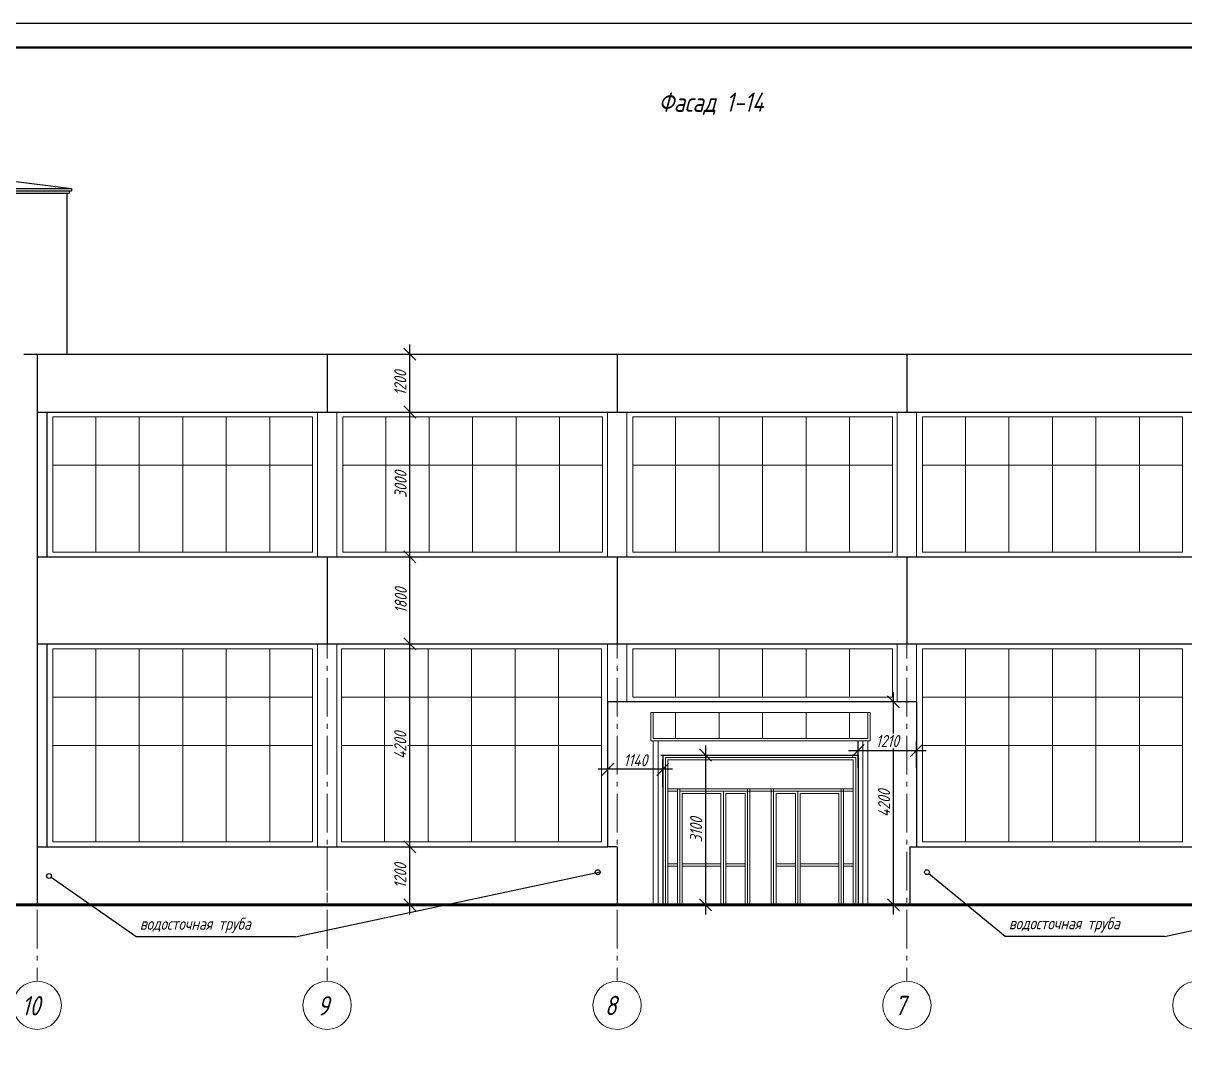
# Model space of a CAD drawing. Header units: millimetres. Extents: x 5341 to 134645, y 2795 to 129189.
# Drawn here: x 89914 to 113954, y 23544 to 44795 of the extents above; entities that cross this region are included whole.
import ezdxf
from ezdxf.enums import TextEntityAlignment as Align

# ---------------------------------------------------------------- set-up
doc = ezdxf.new("R2010")
doc.units = ezdxf.units.MM
doc.linetypes.add('ACAD_ISO02W100', pattern=[15, 12, -3])
doc.linetypes.add('GOST2.303 6', pattern=[12, 8, -1.5, 1, -1.5])
doc.layers.get('Defpoints').update_dxf_attribs({"color": 1})
doc.layers.add('osi', color=1, linetype='GOST2.303 6', lineweight=15, plot=False)
doc.layers.add('razm', color=5, linetype='Continuous', lineweight=15, plot=False)
for name, color, linetype, lineweight in [('peregorodki', 7, 'Continuous', 20), ('АР_ОкнаЗаполнение', 130, 'Continuous', 20), ('АР_Рамка', 7, 'Continuous', 30), ('АР_Текст', 165, 'Continuous', 25), ('земля', 2, 'Continuous', 60), ('Стены', 170, 'Continuous', 30)]:
    doc.layers.add(name, color=color, linetype=linetype, lineweight=lineweight)
doc.styles.add('GOST 2.304', font='CS_Gost2304.shx', dxfattribs={"oblique": 15})
doc.styles.add('style2', font='CS_Gost2304.shx', dxfattribs={"oblique": 15})
doc.styles.add('ГОСТ 2.304', font='CS_Gost2304.shx')
doc.dimstyles.new('СПДС', dxfattribs={"dimscale": 100, "dimtxt": 2.5, "dimasz": 2.5, "dimexe": 2, "dimexo": 2, "dimtad": 1, "dimdec": 0, "dimrnd": 0.001, "dimtxsty": 'ГОСТ 2.304', "dimblk": 'ARCHTICK', "dimblk1": 'ARCHTICK', "dimblk2": 'OBLIQUE', "dimcen": 2.5, "dimdle": 2, "dimadec": 0, "dimazin": 2, "dimtfac": 0.75, "dimtdec": 0, "dimtmove": 1, "dimatfit": 3, "dimfxl": 1, "dimtfill": 1, "dimtolj": 1, "dimarcsym": 1})

# ---------------------------------------------------------------- blocks, each defined once
blk = doc.blocks.new('_Oblique')
at = {"color": 0, "linetype": 'ByBlock', "lineweight": -2}
blk.add_line((-0.5, -0.5), (0.5, 0.5), dxfattribs=at)
blk = doc.blocks.new('*D91')
at = {"layer": 'Defpoints', "color": 0, "ltscale": 200, "transparency": 16777216}
for p in [(102911, 29646), (102911, 26546), (104033, 26546)]:
    blk.add_point(p, dxfattribs=at)
at = {"layer": 'razm', "lineweight": -2, "ltscale": 200, "transparency": 16777216}
for p, q in [((104033, 29846), (104033, 26346)), ((103111, 29646), (104233, 29646)), ((103111, 26546), (104233, 26546))]:
    blk.add_line(p, q, dxfattribs=at)
at = {"layer": 'razm', "lineweight": -2, "ltscale": 200, "transparency": 16777216, "xscale": 250, "yscale": 250, "zscale": 250}
for p, rotation in [((104033, 29646), 90), ((104033, 26546), 270)]:
    blk.add_blockref('_Oblique', p, dxfattribs=dict(at, rotation=rotation))
at = {"layer": 'razm', "ltscale": 200, "transparency": 16777216, "insert": (103840, 28096), "char_height": 250, "attachment_point": 5, "rotation": 90, "style": 'style2', "bg_fill": 3, "box_fill_scale": 1.1, "bg_fill_color": 256, "bg_fill_true_color": 13158600, "bg_fill_transparency": 0}
blk.add_mtext('\\A1;3100', dxfattribs=at)
blk = doc.blocks.new('*D102')
at = {"layer": 'Defpoints', "color": 0, "ltscale": 200, "transparency": 16777216}
for p in [(96204, 27746), (97915, 27746), (96204, 26546)]:
    blk.add_point(p, dxfattribs=at)
at = {"layer": 'razm', "lineweight": -2, "ltscale": 200, "transparency": 16777216}
for p, q in [((97915, 26346), (97915, 27946)), ((96404, 27746), (98115, 27746)), ((96404, 26546), (98115, 26546))]:
    blk.add_line(p, q, dxfattribs=at)
at = {"layer": 'razm', "lineweight": -2, "ltscale": 200, "transparency": 16777216, "xscale": 250, "yscale": 250, "zscale": 250}
for p, rotation in [((97915, 27746), 90), ((97915, 26546), 270)]:
    blk.add_blockref('_Oblique', p, dxfattribs=dict(at, rotation=rotation))
at = {"layer": 'razm', "ltscale": 200, "transparency": 16777216, "insert": (97718, 27146), "char_height": 250, "attachment_point": 5, "rotation": 90, "style": 'style2', "bg_fill": 3, "box_fill_scale": 1.1, "bg_fill_color": 256, "bg_fill_true_color": 13158600, "bg_fill_transparency": 0}
blk.add_mtext('\\A1;1200', dxfattribs=at)
blk = doc.blocks.new('*D103')
at = {"layer": 'Defpoints', "color": 0, "ltscale": 200, "transparency": 16777216}
for p in [(97421, 31946), (97915, 31946), (96204, 27746)]:
    blk.add_point(p, dxfattribs=at)
at = {"layer": 'razm', "lineweight": -2, "ltscale": 200, "transparency": 16777216}
for p, q in [((97915, 27546), (97915, 32146)), ((97621, 31946), (98115, 31946)), ((96404, 27746), (98115, 27746))]:
    blk.add_line(p, q, dxfattribs=at)
at = {"layer": 'razm', "lineweight": -2, "ltscale": 200, "transparency": 16777216, "xscale": 250, "yscale": 250, "zscale": 250}
for p, rotation in [((97915, 31946), 90), ((97915, 27746), 270)]:
    blk.add_blockref('_Oblique', p, dxfattribs=dict(at, rotation=rotation))
at = {"layer": 'razm', "ltscale": 200, "transparency": 16777216, "insert": (97718, 29846), "char_height": 250, "attachment_point": 5, "rotation": 90, "style": 'style2', "bg_fill": 3, "box_fill_scale": 1.1, "bg_fill_color": 256, "bg_fill_true_color": 13158600, "bg_fill_transparency": 0}
blk.add_mtext('\\A1;4200', dxfattribs=at)
blk = doc.blocks.new('*D104')
at = {"layer": 'Defpoints', "color": 0, "ltscale": 200, "transparency": 16777216}
for p in [(97604, 33746), (97915, 33746), (97421, 31946)]:
    blk.add_point(p, dxfattribs=at)
at = {"layer": 'razm', "lineweight": -2, "ltscale": 200, "transparency": 16777216}
for p, q in [((97915, 31746), (97915, 33946)), ((97804, 33746), (98115, 33746)), ((97621, 31946), (98115, 31946))]:
    blk.add_line(p, q, dxfattribs=at)
at = {"layer": 'razm', "lineweight": -2, "ltscale": 200, "transparency": 16777216, "xscale": 250, "yscale": 250, "zscale": 250}
for p, rotation in [((97915, 33746), 90), ((97915, 31946), 270)]:
    blk.add_blockref('_Oblique', p, dxfattribs=dict(at, rotation=rotation))
at = {"layer": 'razm', "ltscale": 200, "transparency": 16777216, "insert": (97728, 32846), "char_height": 250, "attachment_point": 5, "rotation": 90, "style": 'style2', "bg_fill": 3, "box_fill_scale": 1.1, "bg_fill_color": 256, "bg_fill_true_color": 13158600, "bg_fill_transparency": 0}
blk.add_mtext('\\A1;1800', dxfattribs=at)
blk = doc.blocks.new('*D105')
at = {"layer": 'Defpoints', "color": 0, "ltscale": 200, "transparency": 16777216}
for p in [(97696, 36746), (97915, 36746), (97604, 33746)]:
    blk.add_point(p, dxfattribs=at)
at = {"layer": 'razm', "lineweight": -2, "ltscale": 200, "transparency": 16777216}
for p, q in [((97915, 33546), (97915, 36946)), ((97896, 36746), (98115, 36746)), ((97804, 33746), (98115, 33746))]:
    blk.add_line(p, q, dxfattribs=at)
at = {"layer": 'razm', "lineweight": -2, "ltscale": 200, "transparency": 16777216, "xscale": 250, "yscale": 250, "zscale": 250}
for p, rotation in [((97915, 36746), 90), ((97915, 33746), 270)]:
    blk.add_blockref('_Oblique', p, dxfattribs=dict(at, rotation=rotation))
at = {"layer": 'razm', "ltscale": 200, "transparency": 16777216, "insert": (97723, 35246), "char_height": 250, "attachment_point": 5, "rotation": 90, "style": 'style2', "bg_fill": 3, "box_fill_scale": 1.1, "bg_fill_color": 256, "bg_fill_true_color": 13158600, "bg_fill_transparency": 0}
blk.add_mtext('\\A1;3000', dxfattribs=at)
blk = doc.blocks.new('*D106')
at = {"layer": 'Defpoints', "color": 0, "ltscale": 200, "transparency": 16777216}
for p in [(97723, 37946), (97915, 37946), (97696, 36746)]:
    blk.add_point(p, dxfattribs=at)
at = {"layer": 'razm', "lineweight": -2, "ltscale": 200, "transparency": 16777216}
for p, q in [((97915, 36546), (97915, 38146)), ((97923, 37946), (98115, 37946)), ((97896, 36746), (98115, 36746))]:
    blk.add_line(p, q, dxfattribs=at)
at = {"layer": 'razm', "lineweight": -2, "ltscale": 200, "transparency": 16777216, "xscale": 250, "yscale": 250, "zscale": 250}
for p, rotation in [((97915, 37946), 90), ((97915, 36746), 270)]:
    blk.add_blockref('_Oblique', p, dxfattribs=dict(at, rotation=rotation))
at = {"layer": 'razm', "ltscale": 200, "transparency": 16777216, "insert": (97718, 37346), "char_height": 250, "attachment_point": 5, "rotation": 90, "style": 'style2', "bg_fill": 3, "box_fill_scale": 1.1, "bg_fill_color": 256, "bg_fill_true_color": 13158600, "bg_fill_transparency": 0}
blk.add_mtext('\\A1;1200', dxfattribs=at)
blk = doc.blocks.new('*D130')
at = {"layer": 'Defpoints', "color": 0, "ltscale": 200, "transparency": 16777216}
for p in [(107927, 30746), (108264, 30746), (108264, 26546)]:
    blk.add_point(p, dxfattribs=at)
at = {"layer": 'razm', "lineweight": -2, "ltscale": 200, "transparency": 16777216}
for p, q in [((107927, 26346), (107927, 30946)), ((108064, 30746), (107727, 30746)), ((108064, 26546), (107727, 26546))]:
    blk.add_line(p, q, dxfattribs=at)
at = {"layer": 'razm', "lineweight": -2, "ltscale": 200, "transparency": 16777216, "xscale": 250, "yscale": 250, "zscale": 250}
for p, rotation in [((107927, 30746), 90), ((107927, 26546), 270)]:
    blk.add_blockref('_Oblique', p, dxfattribs=dict(at, rotation=rotation))
at = {"layer": 'razm', "ltscale": 200, "transparency": 16777216, "insert": (107730, 28646), "char_height": 250, "attachment_point": 5, "rotation": 90, "style": 'style2', "bg_fill": 3, "box_fill_scale": 1.1, "bg_fill_color": 256, "bg_fill_true_color": 13158600, "bg_fill_transparency": 0}
blk.add_mtext('\\A1;4200', dxfattribs=at)
blk = doc.blocks.new('*D160')
at = {"layer": 'Defpoints', "color": 0, "ltscale": 200, "transparency": 16777216}
for p in [(102014, 29350), (102014, 28780), (103154, 28780)]:
    blk.add_point(p, dxfattribs=at)
at = {"layer": 'razm', "lineweight": -2, "ltscale": 200, "transparency": 16777216}
for p, q in [((103354, 29350), (101814, 29350)), ((102014, 28980), (102014, 29550)), ((103154, 28980), (103154, 29550))]:
    blk.add_line(p, q, dxfattribs=at)
at = {"layer": 'razm', "lineweight": -2, "ltscale": 200, "transparency": 16777216, "xscale": 250, "yscale": 250, "zscale": 250, "rotation": 180}
blk.add_blockref('_Oblique', (102014, 29350), dxfattribs=at)
at = {"layer": 'razm', "lineweight": -2, "ltscale": 200, "transparency": 16777216, "xscale": 250, "yscale": 250, "zscale": 250}
blk.add_blockref('_Oblique', (103154, 29350), dxfattribs=at)
at = {"layer": 'razm', "ltscale": 200, "transparency": 16777216, "insert": (102584, 29537), "char_height": 250, "attachment_point": 5, "style": 'style2', "bg_fill": 3, "box_fill_scale": 1.1, "bg_fill_color": 256, "bg_fill_true_color": 13158600, "bg_fill_transparency": 0}
blk.add_mtext('\\A1;1140', dxfattribs=at)
blk = doc.blocks.new('*D161')
at = {"layer": 'Defpoints', "color": 0, "ltscale": 200, "transparency": 16777216}
for p in [(108404, 29738), (107194, 29181), (108404, 29181)]:
    blk.add_point(p, dxfattribs=at)
at = {"layer": 'razm', "lineweight": -2, "ltscale": 200, "transparency": 16777216}
for p, q in [((107194, 29381), (107194, 29938)), ((108404, 29381), (108404, 29938)), ((106994, 29738), (108604, 29738))]:
    blk.add_line(p, q, dxfattribs=at)
at = {"layer": 'razm', "lineweight": -2, "ltscale": 200, "transparency": 16777216, "xscale": 250, "yscale": 250, "zscale": 250, "rotation": 180}
blk.add_blockref('_Oblique', (107194, 29738), dxfattribs=at)
at = {"layer": 'razm', "lineweight": -2, "ltscale": 200, "transparency": 16777216, "xscale": 250, "yscale": 250, "zscale": 250}
blk.add_blockref('_Oblique', (108404, 29738), dxfattribs=at)
at = {"layer": 'razm', "ltscale": 200, "transparency": 16777216, "insert": (107799, 29935), "char_height": 250, "attachment_point": 5, "style": 'style2', "bg_fill": 3, "box_fill_scale": 1.1, "bg_fill_color": 256, "bg_fill_true_color": 13158600, "bg_fill_transparency": 0}
blk.add_mtext('\\A1;1210', dxfattribs=at)

msp = doc.modelspace()

# ---------------------------------------------------------------- linework, layer by layer
at = {"layer": 'osi', "ltscale": 100}
for p, q in [((90204.3, 32441), (90204.3, 24978.9)), ((102204.3, 32441), (102204.3, 24978.9)), ((96204.3, 27745.8), (96204.3, 26545.8))]:
    msp.add_line(p, q, dxfattribs=at)
at = {"layer": 'osi', "linetype": 'Continuous', "ltscale": 100}
for centre in [(90204.3, 24463.9), (96204.3, 24463.9), (102204.3, 24463.9), (108204.3, 24463.9), (114204.3, 24463.9)]:
    msp.add_circle(centre, 500, dxfattribs=at)
at = {"layer": 'АР_ОкнаЗаполнение', "ltscale": 100}
for p, q in [((91416.1, 36645.9), (91416.1, 33845.9)), ((92316.1, 36645.9), (92316.1, 33845.9)), ((93216.1, 36645.9), (93216.1, 33845.9)), ((94116.1, 36645.9), (94116.1, 33845.9)), ((95016.1, 36645.9), (95016.1, 33845.9)), ((97416.1, 36645.8), (97416.1, 33845.8)), ((98316.1, 36645.8), (98316.1, 33845.8)), ((99216.1, 36645.8), (99216.1, 33845.8)), ((100116.1, 36645.8), (100116.1, 33845.8)), ((101016.1, 36645.8), (101016.1, 33845.8)), ((103416.1, 36645.8), (103416.1, 33845.8)), ((104316.1, 36645.8), (104316.1, 33845.8)), ((105216.1, 36645.8), (105216.1, 33845.8)), ((106116.1, 36645.8), (106116.1, 33845.8)), ((107016.1, 36645.8), (107016.1, 33845.8)), ((109416.1, 36645.8), (109416.1, 33845.8)), ((110316.1, 36645.8), (110316.1, 33845.8)), ((111216.1, 36645.8), (111216.1, 33845.8)), ((112116.1, 36645.8), (112116.1, 33845.8)), ((113016.1, 36645.8), (113016.1, 33845.8)), ((95904.3, 35645.8), (90527.8, 35645.8)), ((101904.3, 35645.8), (96527.8, 35645.8)), ((107904.3, 35645.9), (102527.8, 35645.9)), ((113904.3, 35645.8), (108527.8, 35645.8)), ((91416.1, 31845.8), (91416.1, 27845.8)), ((92316.1, 31845.8), (92316.1, 27845.8)), ((93216.1, 31845.8), (93216.1, 27845.8)), ((94116.1, 31845.8), (94116.1, 27845.8)), ((95016.1, 31845.8), (95016.1, 27845.8)), ((97392.5, 31845.8), (97392.5, 27845.8)), ((98292.5, 31845.8), (98292.5, 27845.8)), ((99192.5, 31845.8), (99192.5, 27845.8)), ((100092.5, 31845.8), (100092.5, 27845.8)), ((100992.5, 31845.8), (100992.5, 27845.8)), ((103416.1, 31845.8), (103416.1, 30845.8)), ((104316.1, 31845.8), (104316.1, 30845.8)), ((105216.1, 31845.8), (105216.1, 30845.8)), ((106116.1, 31845.8), (106116.1, 30845.8)), ((107016.1, 31845.8), (107016.1, 30845.8)), ((109416.1, 31845.8), (109416.1, 27845.8)), ((110316.1, 31845.8), (110316.1, 27845.8)), ((111216.1, 31845.8), (111216.1, 27845.8)), ((112116.1, 31845.8), (112116.1, 27845.8)), ((113016.1, 31845.8), (113016.1, 27845.8)), ((95904.3, 30845.8), (90527.8, 30845.8)), ((101880.8, 30845.8), (96504.3, 30845.8)), ((113904.3, 30845.8), (108527.8, 30845.8)), ((103416.1, 30527.5), (103416.1, 29987.9)), ((104316.1, 30527.5), (104316.1, 29987.9)), ((105216.1, 30527.5), (105216.1, 29987.9)), ((106116.1, 30527.5), (106116.1, 29987.9)), ((95904.3, 29845.8), (90527.8, 29845.8)), ((101880.8, 29845.8), (96504.3, 29845.8)), ((113904.3, 29845.8), (108527.8, 29845.8)), ((104404.3, 28895.8), (104404.3, 26545.8)), ((104904.3, 28945.8), (104904.3, 26545.8)), ((104954.3, 28945.8), (104954.3, 26545.8)), ((105394.3, 28945.8), (105394.3, 26545.8)), ((105444.3, 28945.8), (105444.3, 26545.8)), ((105944.3, 28895.8), (105944.3, 26545.8)), ((106844.3, 28945.8), (106844.3, 26545.8)), ((106894.3, 28945.8), (106894.3, 26545.8)), ((104354.3, 28845.8), (104354.3, 26545.8)), ((104854.3, 28845.8), (104454.3, 28845.8)), ((104454.3, 28845.8), (104454.3, 26545.8)), ((104854.3, 28845.8), (104854.3, 26545.8)), ((105494.3, 28845.8), (105894.3, 28845.8)), ((105494.3, 28845.8), (105494.3, 26545.8)), ((105894.3, 28845.8), (105894.3, 26545.8)), ((105994.3, 28845.8), (106794.3, 28845.8)), ((105994.3, 28845.8), (105994.3, 26545.8)), ((106794.3, 28845.8), (106794.3, 26545.8)), ((104854.3, 27395.8), (104454.3, 27395.8)), ((104854.3, 27345.8), (104454.3, 27345.8)), ((105494.3, 27395.8), (105894.3, 27395.8)), ((105494.3, 27345.8), (105894.3, 27345.8)), ((105994.3, 27395.8), (106794.3, 27395.8)), ((105994.3, 27345.8), (106794.3, 27345.8)), ((106894.3, 27395.8), (107094.3, 27395.8)), ((106894.3, 27345.8), (107094.3, 27345.8))]:
    msp.add_line(p, q, dxfattribs=at)
for points in [[(90527.8, 36645.9), (95904.3, 36645.9), (95904.3, 33845.9), (90527.8, 33845.9)], [(96004.3, 36745.8), (96404.3, 36745.8), (96404.3, 33745.8), (96004.3, 33745.8)], [(96527.8, 36645.9), (101904.3, 36645.9), (101904.3, 33845.9), (96527.8, 33845.9)], [(102004.3, 36745.8), (102404.3, 36745.8), (102404.3, 33745.8), (102004.3, 33745.8)], [(102527.8, 36645.9), (107904.3, 36645.9), (107904.3, 33845.9), (102527.8, 33845.9)], [(108004.3, 36745.9), (108404.3, 36745.9), (108404.3, 33745.9), (108004.3, 33745.9)], [(108527.8, 36645.9), (113904.3, 36645.9), (113904.3, 33845.9), (108527.8, 33845.9)], [(90527.8, 31845.8), (95904.3, 31845.8), (95904.3, 27845.8), (90527.8, 27845.8)], [(96004.3, 31945.8), (96404.3, 31945.8), (96404.3, 27745.8), (96004.3, 27745.8)], [(96504.3, 31845.8), (101880.8, 31845.8), (101880.8, 27845.8), (96504.3, 27845.8)], [(102004.3, 31945.8), (102404.3, 31945.8), (102404.3, 30745.8), (102004.3, 30745.8)], [(102527.8, 31845.8), (107904.3, 31845.8), (107904.3, 30845.8), (102527.8, 30845.8)], [(108527.8, 31845.8), (113904.3, 31845.8), (113904.3, 27845.8), (108527.8, 27845.8)], [(103154.3, 29645.8), (107194.3, 29645.8), (107194.3, 26545.8), (103154.3, 26545.8)], [(103204.3, 29595.8), (107144.3, 29595.8), (107144.3, 26545.8), (103204.3, 26545.8)], [(103254.3, 29545.8), (107094.3, 29545.8), (107094.3, 26545.8), (103254.3, 26545.8)]]:
    msp.add_lwpolyline(points, close=True, dxfattribs=at)
msp.add_lwpolyline([(108004.3, 30745.8), (108004.3, 31945.8), (108404.3, 31945.8), (108404.3, 30745.8)], dxfattribs=at)
at = {"layer": 'АР_Рамка'}
msp.add_line((75244.5, 44795), (134644.5, 44795), dxfattribs=at)
at = {"layer": 'АР_Рамка', "lineweight": 50}
msp.add_lwpolyline([(134144.5, 3295), (77244.5, 3295), (77244.5, 44295), (134144.5, 44295), (134144.5, 3295)], close=True, dxfattribs=at)
at = {"layer": 'АР_Текст', "lineweight": 25}
for p, q in [((110239.1, 25889.9), (108656.8, 27188.6)), ((113537.3, 25889.9), (119839, 27240.1)), ((92253.6, 25880.6), (90490.3, 27112.7)), ((95551.8, 25880.6), (92253.6, 25880.6)), ((113537.3, 25889.9), (110239.1, 25889.9))]:
    msp.add_line(p, q, dxfattribs=at)
at = {"layer": 'Стены', "ltscale": 100}
for p, q in [((88929.3, 41625.8), (90914.3, 41375.8)), ((86944.3, 41375.8), (90914.3, 41375.8)), ((90914.3, 41375.8), (90914.3, 41325.8)), ((86944.3, 41325.8), (90914.3, 41325.8)), ((86994.3, 41275.8), (90864.3, 41275.8)), ((90814.3, 41275.8), (90814.3, 37945.8)), ((90814.3, 41275.8), (90864.3, 41275.8)), ((90864.3, 41325.8), (90864.3, 41275.8)), ((90864.3, 41325.8), (90914.3, 41325.8)), ((89924.3, 37945.8), (120354.3, 37945.8)), ((90204.3, 37945.8), (90204.3, 26545.8)), ((96204.3, 37945.8), (96204.3, 36745.9)), ((102204.3, 37945.8), (102204.3, 36745.9)), ((108204.3, 37945.8), (108204.3, 36745.9)), ((90204.3, 36745.9), (120104.3, 36745.9)), ((90404.3, 36745.9), (90404.3, 33745.8)), ((90204.3, 33745.8), (120104.3, 33745.8)), ((96204.3, 33745.8), (96204.3, 31945.8)), ((102204.3, 33745.8), (102204.3, 31945.8)), ((108204.3, 33745.8), (108204.3, 31945.8)), ((90204.3, 31945.8), (120104.3, 31945.8)), ((90404.3, 31945.8), (90404.3, 27745.8)), ((102014.3, 27745.8), (102014.3, 30745.8)), ((108404.3, 30745.8), (102014.3, 30745.8)), ((108404.3, 30745.8), (108404.3, 27745.8)), ((103154.3, 29645.8), (103154.3, 26545.8)), ((103154.3, 29645.8), (107194.3, 29645.8)), ((107194.3, 29645.8), (107194.3, 26545.8)), ((90204.3, 27745.8), (102014.3, 27745.8)), ((102204.3, 27745.8), (102014.3, 27745.8)), ((102204.3, 27745.8), (102204.3, 26545.8)), ((108264.3, 27745.8), (120104.3, 27745.8)), ((108264.3, 27745.8), (108264.3, 26545.8))]:
    msp.add_line(p, q, dxfattribs=at)
at = {"layer": 'Стены', "color": 1, "linetype": 'ACAD_ISO02W100', "lineweight": 15, "ltscale": 10}
msp.add_line((83744.3, 26545.8), (133069.1, 26545.8), dxfattribs=at)
at = {"layer": 'Стены', "ltscale": 100}
for centre in [(90449.3, 27141.4), (101804.7, 27220.3), (108618.1, 27220.3)]:
    msp.add_circle(centre, 50, dxfattribs=at)

# ---------------------------------------------------------------- texts
at = {"layer": 'osi', "color": 7, "lineweight": 25, "style": 'GOST 2.304', "oblique": 15}
for s, p in [('10', (89881.7, 24255.3)), ('9', (96003.1, 24254.1)), ('8', (101949.7, 24260.7)), ('7', (107949.7, 24260.7))]:
    msp.add_text(s, height=400, dxfattribs=at).set_placement(p)
at = {"layer": 'АР_Текст', "lineweight": 25, "style": 'GOST 2.304', "oblique": 15}
msp.add_text('Фасад 1-14', height=400, dxfattribs=at).set_placement((104147.9, 43159.8), align=Align.MIDDLE_CENTER)
for p in [(92328, 26027.6), (110313.5, 26036.9)]:
    msp.add_text('водосточная труба', height=250, dxfattribs=at).set_placement(p)

# ---------------------------------------------------------------- next in the draw order: dimensions: what is measured, and where the dimension line sits
at = {"layer": 'razm', "color": 1, "ltscale": 200}
dim = msp.add_aligned_dim(p1=(108264.3, 26545.8), p2=(108264.3, 30745.8), distance=337.1, dimstyle='СПДС', override={"dimtxsty": 'style2', "dimblk": 'Oblique', "dimclrd": 256, "dimclre": 256, "dimclrt": 256}, dxfattribs=at)
dim.commit()
dim.dimension.update_dxf_attribs({"geometry": '*D130', "text_midpoint": (107730.1, 28645.8)})
for base, p1, p2, picture, middle in [((104032.8, 26545.8), (102911.1, 29645.8), (102911.1, 26545.8), '*D91', (103840.1, 28095.8)), ((97915.3, 27745.8), (96204.3, 26545.8), (96204.3, 27745.8), '*D102', (97718.1, 27145.8))]:
    dim = msp.add_linear_dim(base=base, p1=p1, p2=p2, angle=90, dimstyle='СПДС', override={"dimtxsty": 'style2', "dimblk": 'Oblique', "dimclrd": 256, "dimclre": 256, "dimclrt": 256}, dxfattribs=at)
    dim.commit()
    dim.dimension.update_dxf_attribs({"geometry": picture, "text_midpoint": middle})

# ---------------------------------------------------------------- next in the draw order: linework, layer by layer
at = {"layer": 'osi', "ltscale": 100}
msp.add_line((108204.3, 32441), (108204.3, 24978.9), dxfattribs=at)
at = {"layer": 'peregorodki', "ltscale": 100}
msp.add_line((102204.3, 26545.8), (108264.3, 26545.8), dxfattribs=at)
at = {"layer": 'АР_ОкнаЗаполнение', "ltscale": 100}
for p, q in [((107094.3, 28945.8), (103254.3, 28945.8)), ((103454.3, 28895.8), (103254.3, 28895.8)), ((103504.3, 28945.8), (103504.3, 26545.8)), ((107094.3, 28895.8), (103504.3, 28895.8)), ((104354.3, 28845.8), (103554.3, 28845.8)), ((103554.3, 28845.8), (103554.3, 26545.8)), ((103454.3, 27395.8), (103254.3, 27395.8)), ((103454.3, 27345.8), (103254.3, 27345.8)), ((104354.3, 27395.8), (103554.3, 27395.8)), ((104354.3, 27345.8), (103554.3, 27345.8))]:
    msp.add_line(p, q, dxfattribs=at)
at = {"layer": 'АР_Текст', "lineweight": 25}
msp.add_line((95551.8, 25880.6), (101853.5, 27230.8), dxfattribs=at)
at = {"layer": 'земля', "ltscale": 100}
msp.add_line((83964.3, 26545.8), (122964.3, 26545.8), dxfattribs=at)

# ---------------------------------------------------------------- next in the draw order: dimensions: what is measured, and where the dimension line sits
at = {"layer": 'razm', "color": 1, "ltscale": 200}
dim = msp.add_linear_dim(base=(97915.3, 31945.8), p1=(96204.3, 27745.8), p2=(97421.2, 31945.8), angle=90, dimstyle='СПДС', override={"dimtxsty": 'style2', "dimblk": 'Oblique', "dimclrd": 256, "dimclre": 256, "dimclrt": 256}, dxfattribs=at)
dim.commit()
dim.dimension.update_dxf_attribs({"geometry": '*D103', "text_midpoint": (97718.1, 29845.8)})

# ---------------------------------------------------------------- next in the draw order: linework, layer by layer
at = {"layer": 'osi', "ltscale": 100}
msp.add_line((96204.3, 32441), (96204.3, 24978.9), dxfattribs=at)

# ---------------------------------------------------------------- next in the draw order: dimensions: what is measured, and where the dimension line sits
at = {"layer": 'razm', "color": 1, "ltscale": 200}
dim = msp.add_linear_dim(base=(97915.3, 33745.8), p1=(97421.2, 31945.8), p2=(97604.2, 33745.8), angle=90, dimstyle='СПДС', override={"dimtxsty": 'style2', "dimblk": 'Oblique', "dimclrd": 256, "dimclre": 256, "dimclrt": 256}, dxfattribs=at)
dim.commit()
dim.dimension.update_dxf_attribs({"geometry": '*D104', "text_midpoint": (97727.8, 32845.8)})
at = {"layer": 'razm', "ltscale": 200}
for base, p1, p2, picture, middle in [((108404.3, 29737.9), (107194.3, 29181.3), (108404.3, 29181.3), '*D161', (107799.3, 29935.1)), ((102014.3, 29349.5), (103154.3, 28780), (102014.3, 28780), '*D160', (102584.3, 29537))]:
    dim = msp.add_linear_dim(base=base, p1=p1, p2=p2, dimstyle='СПДС', override={"dimtxsty": 'style2', "dimblk": 'Oblique', "dimclrd": 256, "dimclre": 256, "dimclrt": 256}, dxfattribs=at)
    dim.commit()
    dim.dimension.update_dxf_attribs({"geometry": picture, "text_midpoint": middle})

# ---------------------------------------------------------------- next in the draw order: linework, layer by layer
at = {"layer": 'peregorodki', "ltscale": 100}
for p, q in [((102954.3, 29937.9), (102954.3, 26545.8)), ((103054.3, 29937.9), (103054.3, 26545.8)), ((107294.3, 29937.9), (107294.3, 26545.8)), ((107394.3, 29937.9), (107394.3, 26545.8))]:
    msp.add_line(p, q, dxfattribs=at)
for points in [[(102904.3, 30527.5), (107444.3, 30527.5), (107444.3, 29937.9), (102904.3, 29937.9)], [(102954.3, 30527.5), (107394.3, 30527.5), (107394.3, 29987.9), (102954.3, 29987.9)]]:
    msp.add_lwpolyline(points, close=True, dxfattribs=at)
at = {"layer": 'АР_ОкнаЗаполнение', "ltscale": 100}
for p, q in [((107016.1, 30527.5), (107016.1, 29987.9)), ((103454.3, 28945.8), (103454.3, 26545.8))]:
    msp.add_line(p, q, dxfattribs=at)

# ---------------------------------------------------------------- next in the draw order: dimensions: what is measured, and where the dimension line sits
at = {"layer": 'razm', "color": 1, "ltscale": 200}
dim = msp.add_linear_dim(base=(97915.3, 36745.9), p1=(97604.2, 33745.8), p2=(97695.7, 36745.9), angle=90, dimstyle='СПДС', override={"dimtxsty": 'style2', "dimblk": 'Oblique', "dimclrd": 256, "dimclre": 256, "dimclrt": 256}, dxfattribs=at)
dim.commit()
dim.dimension.update_dxf_attribs({"geometry": '*D105', "text_midpoint": (97722.6, 35245.8)})

# ---------------------------------------------------------------- next in the draw order: dimensions: what is measured, and where the dimension line sits
dim = msp.add_linear_dim(base=(97915.3, 37945.8), p1=(97695.7, 36745.9), p2=(97723.1, 37945.8), angle=90, dimstyle='СПДС', override={"dimtxsty": 'style2', "dimblk": 'Oblique', "dimclrd": 256, "dimclre": 256, "dimclrt": 256}, dxfattribs=at)
dim.commit()
dim.dimension.update_dxf_attribs({"geometry": '*D106', "text_midpoint": (97718.1, 37345.8)})

doc.saveas('drawing.dxf')
